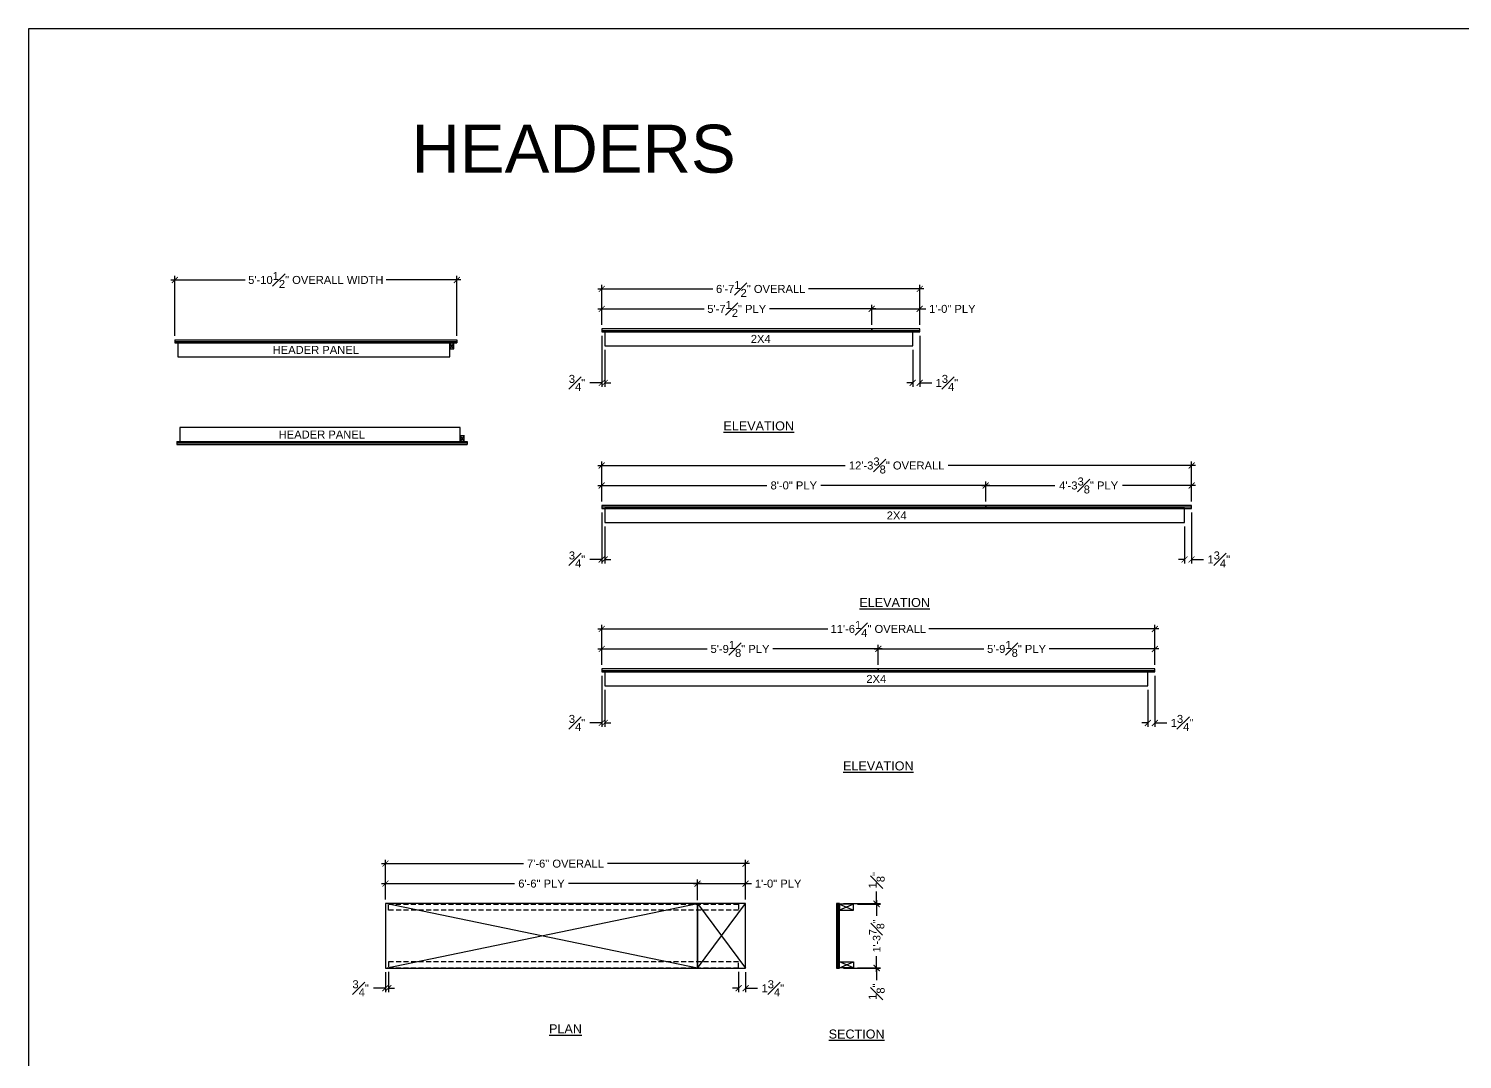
# Model space of a CAD drawing. Header units: inches. Extents: x 2832 to 8547, y -592 to 860.
# Drawn here: x 4105.9 to 4464.3, y 568.1 to 825.9 of the extents above; entities that cross this region are included whole.
import ezdxf
from ezdxf.enums import TextEntityAlignment as Align

# ---------------------------------------------------------------- set-up
doc = ezdxf.new("R2010")
doc.units = ezdxf.units.IN
doc.header["$LTSCALE"] = 5
doc.header["$MEASUREMENT"] = 0
doc.header["$PDMODE"] = 3
doc.header["$PDSIZE"] = 5
doc.linetypes.add('HIDDEN', pattern=[0.375, 0.25, -0.125])
for name, color, linetype in [('BlueHidden', 5, 'HIDDEN'), ('FMTEXTA', 4, 'Continuous'), ('FMTEXTG', 4, 'Continuous'), ('FORMA', 5, 'Continuous'), ('PLYA', 4, 'Continuous')]:
    doc.layers.add(name, color=color, linetype=linetype)
doc.styles.add('S', font='arial.ttf', dxfattribs={"height": 2})
doc.styles.add('VBA_txt', font='arial.ttf', dxfattribs={"height": 2})
doc.dimstyles.new('VBA_Dimstyle', dxfattribs={"dimtxt": 2, "dimasz": 1.5, "dimexe": 1, "dimexo": 1, "dimgap": 1, "dimtad": 0, "dimdec": 4, "dimrnd": 0.125, "dimzin": 3, "dimdsep": 46, "dimlunit": 4, "dimtxsty": 'VBA_txt', "dimblk": 'ARCHTICK', "dimcen": 0.09, "dimdle": 1, "dimclrd": 151, "dimclre": 150, "dimclrt": 150, "dimadec": 0, "dimazin": 0, "dimtfac": 1, "dimtdec": 4, "dimtofl": 0, "dimtmove": 0, "dimatfit": 3, "dimfxl": 1, "dimfrac": 1, "dimtolj": 1, "dimtzin": 0, "dimarcsym": 0})

# ---------------------------------------------------------------- blocks, each defined once
blk = doc.blocks.new('_ARCHTICK')
at = {"color": 0, "linetype": 'ByBlock', "ltscale": 0.25, "const_width": 0.15}
blk.add_lwpolyline([(-0.5, -0.5), (0.5, 0.5)], dxfattribs=at)
blk = doc.blocks.new('*D179')
at = {"layer": 'DEFPOINTS', "color": 0, "transparency": 16777216}
for p in [(67.48, 5), (67.48, 0), (79.48, 0)]:
    blk.add_point(p, dxfattribs=at)
at = {"layer": 'FMTEXTA', "color": 150, "linetype": 'ByBlock', "lineweight": -2, "transparency": 16777216}
for p, q in [((67.48, 1), (67.48, 6)), ((79.48, 1), (79.48, 6))]:
    blk.add_line(p, q, dxfattribs=at)
at = {"layer": 'FMTEXTA', "color": 151, "linetype": 'ByBlock', "lineweight": -2, "transparency": 16777216}
for p, q in [((67.48, 5), (80.48, 5)), ((79.48, 5), (80.98, 5))]:
    blk.add_line(p, q, dxfattribs=at)
at = {"layer": 'FMTEXTA', "color": 151, "lineweight": -2, "transparency": 16777216, "xscale": 1.5, "yscale": 1.5, "zscale": 1.5, "rotation": 180}
blk.add_blockref('_ARCHTICK', (67.48, 5), dxfattribs=at)
at = {"layer": 'FMTEXTA', "color": 151, "lineweight": -2, "transparency": 16777216, "xscale": 1.5, "yscale": 1.5, "zscale": 1.5}
blk.add_blockref('_ARCHTICK', (79.48, 5), dxfattribs=at)
at = {"layer": 'FMTEXTA', "color": 150, "transparency": 16777216, "insert": (87.63, 5), "char_height": 2, "width": 14.8864, "attachment_point": 5, "style": 'VBA_txt'}
blk.add_mtext('\\A1;1\'-0" PLY', dxfattribs=at)
blk = doc.blocks.new('*D101')
at = {"layer": 'DEFPOINTS', "color": 0, "transparency": 16777216}
for p in [(4120.28, 619.16), (4121.03, 615.66), (4120.28, 606.41)]:
    blk.add_point(p, dxfattribs=at)
at = {"layer": 'FMTEXTA', "color": 150, "linetype": 'ByBlock', "lineweight": -2, "transparency": 16777216}
for p, q in [((4120.28, 618.16), (4120.28, 605.41)), ((4121.03, 614.66), (4121.03, 605.41))]:
    blk.add_line(p, q, dxfattribs=at)
at = {"layer": 'FMTEXTA', "color": 151, "linetype": 'ByBlock', "lineweight": -2, "transparency": 16777216}
for p, q in [((4120.28, 606.41), (4117.28, 606.41)), ((4121.03, 606.41), (4122.53, 606.41))]:
    blk.add_line(p, q, dxfattribs=at)
at = {"layer": 'FMTEXTA', "color": 151, "lineweight": -2, "transparency": 16777216, "xscale": 1.5, "yscale": 1.5, "zscale": 1.5}
blk.add_blockref('_ARCHTICK', (4120.28, 606.41), dxfattribs=at)
at = {"layer": 'FMTEXTA', "color": 151, "lineweight": -2, "transparency": 16777216, "xscale": 1.5, "yscale": 1.5, "zscale": 1.5, "rotation": 180}
blk.add_blockref('_ARCHTICK', (4121.03, 606.41), dxfattribs=at)
at = {"layer": 'FMTEXTA', "color": 150, "transparency": 16777216, "insert": (4114.1, 606.41), "char_height": 2, "attachment_point": 5, "style": 'VBA_txt'}
blk.add_mtext('\\A1;{\\H1x;\\S3#4;}"', dxfattribs=at)
blk = doc.blocks.new('*D180')
at = {"layer": 'DEFPOINTS', "color": 0, "transparency": 16777216}
for p in [(79.48, -0.75), (77.73, -4.25), (79.48, -13.5)]:
    blk.add_point(p, dxfattribs=at)
at = {"layer": 'FMTEXTA', "color": 150, "linetype": 'ByBlock', "lineweight": -2, "transparency": 16777216}
for p, q in [((79.48, -1.75), (79.48, -14.5)), ((77.73, -5.25), (77.73, -14.5))]:
    blk.add_line(p, q, dxfattribs=at)
at = {"layer": 'FMTEXTA', "color": 151, "linetype": 'ByBlock', "lineweight": -2, "transparency": 16777216}
for p, q in [((77.73, -13.5), (76.23, -13.5)), ((79.48, -13.5), (82.48, -13.5))]:
    blk.add_line(p, q, dxfattribs=at)
at = {"layer": 'FMTEXTA', "color": 151, "lineweight": -2, "transparency": 16777216, "xscale": 1.5, "yscale": 1.5, "zscale": 1.5}
blk.add_blockref('_ARCHTICK', (77.73, -13.5), dxfattribs=at)
at = {"layer": 'FMTEXTA', "color": 151, "lineweight": -2, "transparency": 16777216, "xscale": 1.5, "yscale": 1.5, "zscale": 1.5, "rotation": 180}
blk.add_blockref('_ARCHTICK', (79.48, -13.5), dxfattribs=at)
at = {"layer": 'FMTEXTA', "color": 150, "transparency": 16777216, "insert": (86.28, -13.5), "char_height": 2, "attachment_point": 5, "style": 'VBA_txt'}
blk.add_mtext('\\A1;1{\\H1x;\\S3#4;}"', dxfattribs=at)
blk = doc.blocks.new('*D177')
at = {"layer": 'DEFPOINTS', "color": 0, "transparency": 16777216}
for p in [(79.48, 10), (0, 0), (79.48, 0)]:
    blk.add_point(p, dxfattribs=at)
at = {"layer": 'FMTEXTG', "color": 150, "linetype": 'ByBlock', "lineweight": -2, "transparency": 16777216}
for p, q in [((0, 1), (0, 11)), ((79.48, 1), (79.48, 11))]:
    blk.add_line(p, q, dxfattribs=at)
at = {"layer": 'FMTEXTG', "color": 151, "linetype": 'ByBlock', "lineweight": -2, "transparency": 16777216}
for p, q in [((-1, 10), (27.8, 10)), ((80.48, 10), (51.68, 10))]:
    blk.add_line(p, q, dxfattribs=at)
at = {"layer": 'FMTEXTG', "color": 151, "lineweight": -2, "transparency": 16777216, "xscale": 1.5, "yscale": 1.5, "zscale": 1.5, "rotation": 180}
blk.add_blockref('_ARCHTICK', (0, 10), dxfattribs=at)
at = {"layer": 'FMTEXTG', "color": 151, "lineweight": -2, "transparency": 16777216, "xscale": 1.5, "yscale": 1.5, "zscale": 1.5}
blk.add_blockref('_ARCHTICK', (79.48, 10), dxfattribs=at)
at = {"layer": 'FMTEXTG', "color": 150, "transparency": 16777216, "insert": (39.74, 10), "char_height": 2, "attachment_point": 5, "style": 'VBA_txt'}
blk.add_mtext('\\A1;6\'-7{\\H1x;\\S1#2;}" OVERALL', dxfattribs=at)
blk = doc.blocks.new('*D178')
at = {"layer": 'DEFPOINTS', "color": 0, "transparency": 16777216}
for p in [(0, 5), (0, 0), (67.48, 0)]:
    blk.add_point(p, dxfattribs=at)
at = {"layer": 'FMTEXTG', "color": 151, "linetype": 'ByBlock', "lineweight": -2, "transparency": 16777216}
for p, q in [((-1, 5), (25.57, 5)), ((68.48, 5), (41.91, 5))]:
    blk.add_line(p, q, dxfattribs=at)
at = {"layer": 'FMTEXTG', "color": 150, "linetype": 'ByBlock', "lineweight": -2, "transparency": 16777216}
for p, q in [((0, 1), (0, 6)), ((67.48, 1), (67.48, 6))]:
    blk.add_line(p, q, dxfattribs=at)
at = {"layer": 'FMTEXTG', "color": 151, "lineweight": -2, "transparency": 16777216, "xscale": 1.5, "yscale": 1.5, "zscale": 1.5, "rotation": 180}
blk.add_blockref('_ARCHTICK', (0, 5), dxfattribs=at)
at = {"layer": 'FMTEXTG', "color": 151, "lineweight": -2, "transparency": 16777216, "xscale": 1.5, "yscale": 1.5, "zscale": 1.5}
blk.add_blockref('_ARCHTICK', (67.48, 5), dxfattribs=at)
at = {"layer": 'FMTEXTG', "color": 150, "transparency": 16777216, "insert": (33.74, 5), "char_height": 2, "attachment_point": 5, "style": 'VBA_txt'}
blk.add_mtext('\\A1;5\'-7{\\H1x;\\S1#2;}" PLY', dxfattribs=at)
blk = doc.blocks.new('*D133')
at = {"layer": 'DEFPOINTS', "color": 0, "transparency": 16777216}
for p in [(0, -0.75), (0.75, -4.25), (0, -13.5)]:
    blk.add_point(p, dxfattribs=at)
at = {"layer": 'FMTEXTA', "color": 150, "linetype": 'ByBlock', "lineweight": -2, "transparency": 16777216}
for p, q in [((0, -1.75), (0, -14.5)), ((0.75, -5.25), (0.75, -14.5))]:
    blk.add_line(p, q, dxfattribs=at)
at = {"layer": 'FMTEXTA', "color": 151, "linetype": 'ByBlock', "lineweight": -2, "transparency": 16777216}
for p, q in [((0, -13.5), (-3, -13.5)), ((0.75, -13.5), (2.25, -13.5))]:
    blk.add_line(p, q, dxfattribs=at)
at = {"layer": 'FMTEXTA', "color": 151, "lineweight": -2, "transparency": 16777216, "xscale": 1.5, "yscale": 1.5, "zscale": 1.5}
blk.add_blockref('_ARCHTICK', (0, -13.5), dxfattribs=at)
at = {"layer": 'FMTEXTA', "color": 151, "lineweight": -2, "transparency": 16777216, "xscale": 1.5, "yscale": 1.5, "zscale": 1.5, "rotation": 180}
blk.add_blockref('_ARCHTICK', (0.75, -13.5), dxfattribs=at)
at = {"layer": 'FMTEXTA', "color": 150, "transparency": 16777216, "insert": (-6.18, -13.5), "char_height": 2, "attachment_point": 5, "style": 'VBA_txt'}
blk.add_mtext('\\A1;{\\H1x;\\S3#4;}"', dxfattribs=at)
blk = doc.blocks.new('*D188')
at = {"layer": 'DEFPOINTS', "color": 0, "transparency": 16777216}
for p in [(147.44, -0.75), (145.69, -4.25), (147.44, -13.5)]:
    blk.add_point(p, dxfattribs=at)
at = {"layer": 'FMTEXTA', "color": 150, "linetype": 'ByBlock', "lineweight": -2, "transparency": 16777216}
for p, q in [((147.44, -1.75), (147.44, -14.5)), ((145.69, -5.25), (145.69, -14.5))]:
    blk.add_line(p, q, dxfattribs=at)
at = {"layer": 'FMTEXTA', "color": 151, "linetype": 'ByBlock', "lineweight": -2, "transparency": 16777216}
for p, q in [((145.69, -13.5), (144.19, -13.5)), ((147.44, -13.5), (150.44, -13.5))]:
    blk.add_line(p, q, dxfattribs=at)
at = {"layer": 'FMTEXTA', "color": 151, "lineweight": -2, "transparency": 16777216, "xscale": 1.5, "yscale": 1.5, "zscale": 1.5}
blk.add_blockref('_ARCHTICK', (145.69, -13.5), dxfattribs=at)
at = {"layer": 'FMTEXTA', "color": 151, "lineweight": -2, "transparency": 16777216, "xscale": 1.5, "yscale": 1.5, "zscale": 1.5, "rotation": 180}
blk.add_blockref('_ARCHTICK', (147.44, -13.5), dxfattribs=at)
at = {"layer": 'FMTEXTA', "color": 150, "transparency": 16777216, "insert": (154.24, -13.5), "char_height": 2, "attachment_point": 5, "style": 'VBA_txt'}
blk.add_mtext('\\A1;1{\\H1x;\\S3#4;}"', dxfattribs=at)
blk = doc.blocks.new('*D185')
at = {"layer": 'DEFPOINTS', "color": 0, "transparency": 16777216}
for p in [(147.44, 10), (0, 0), (147.44, 0)]:
    blk.add_point(p, dxfattribs=at)
at = {"layer": 'FMTEXTG', "color": 150, "linetype": 'ByBlock', "lineweight": -2, "transparency": 16777216}
for p, q in [((0, 1), (0, 11)), ((147.44, 1), (147.44, 11))]:
    blk.add_line(p, q, dxfattribs=at)
at = {"layer": 'FMTEXTG', "color": 151, "linetype": 'ByBlock', "lineweight": -2, "transparency": 16777216}
for p, q in [((-1, 10), (60.81, 10)), ((148.44, 10), (86.62, 10))]:
    blk.add_line(p, q, dxfattribs=at)
at = {"layer": 'FMTEXTG', "color": 151, "lineweight": -2, "transparency": 16777216, "xscale": 1.5, "yscale": 1.5, "zscale": 1.5, "rotation": 180}
blk.add_blockref('_ARCHTICK', (0, 10), dxfattribs=at)
at = {"layer": 'FMTEXTG', "color": 151, "lineweight": -2, "transparency": 16777216, "xscale": 1.5, "yscale": 1.5, "zscale": 1.5}
blk.add_blockref('_ARCHTICK', (147.44, 10), dxfattribs=at)
at = {"layer": 'FMTEXTG', "color": 150, "transparency": 16777216, "insert": (73.72, 10), "char_height": 2, "attachment_point": 5, "style": 'VBA_txt'}
blk.add_mtext('\\A1;12\'-3{\\H1x;\\S3#8;}" OVERALL', dxfattribs=at)
blk = doc.blocks.new('*D186')
at = {"layer": 'DEFPOINTS', "color": 0, "transparency": 16777216}
for p in [(0, 5), (0, 0), (96, 0)]:
    blk.add_point(p, dxfattribs=at)
at = {"layer": 'FMTEXTG', "color": 151, "linetype": 'ByBlock', "lineweight": -2, "transparency": 16777216}
for p, q in [((-1, 5), (41.26, 5)), ((97, 5), (54.74, 5))]:
    blk.add_line(p, q, dxfattribs=at)
at = {"layer": 'FMTEXTG', "color": 150, "linetype": 'ByBlock', "lineweight": -2, "transparency": 16777216}
for p, q in [((0, 1), (0, 6)), ((96, 1), (96, 6))]:
    blk.add_line(p, q, dxfattribs=at)
at = {"layer": 'FMTEXTG', "color": 151, "lineweight": -2, "transparency": 16777216, "xscale": 1.5, "yscale": 1.5, "zscale": 1.5, "rotation": 180}
blk.add_blockref('_ARCHTICK', (0, 5), dxfattribs=at)
at = {"layer": 'FMTEXTG', "color": 151, "lineweight": -2, "transparency": 16777216, "xscale": 1.5, "yscale": 1.5, "zscale": 1.5}
blk.add_blockref('_ARCHTICK', (96, 5), dxfattribs=at)
at = {"layer": 'FMTEXTG', "color": 150, "transparency": 16777216, "insert": (48, 5), "char_height": 2, "attachment_point": 5, "style": 'VBA_txt'}
blk.add_mtext('\\A1;8\'-0" PLY', dxfattribs=at)
blk = doc.blocks.new('*D187')
at = {"layer": 'DEFPOINTS', "color": 0, "transparency": 16777216}
for p in [(147.44, 5), (96, 0), (147.44, 0)]:
    blk.add_point(p, dxfattribs=at)
at = {"layer": 'FMTEXTG', "color": 151, "linetype": 'ByBlock', "lineweight": -2, "transparency": 16777216}
for p, q in [((95, 5), (113.22, 5)), ((148.44, 5), (130.21, 5))]:
    blk.add_line(p, q, dxfattribs=at)
at = {"layer": 'FMTEXTG', "color": 150, "linetype": 'ByBlock', "lineweight": -2, "transparency": 16777216}
for p, q in [((96, 1), (96, 6)), ((147.44, 1), (147.44, 6))]:
    blk.add_line(p, q, dxfattribs=at)
at = {"layer": 'FMTEXTG', "color": 151, "lineweight": -2, "transparency": 16777216, "xscale": 1.5, "yscale": 1.5, "zscale": 1.5, "rotation": 180}
blk.add_blockref('_ARCHTICK', (96, 5), dxfattribs=at)
at = {"layer": 'FMTEXTG', "color": 151, "lineweight": -2, "transparency": 16777216, "xscale": 1.5, "yscale": 1.5, "zscale": 1.5}
blk.add_blockref('_ARCHTICK', (147.44, 5), dxfattribs=at)
at = {"layer": 'FMTEXTG', "color": 150, "transparency": 16777216, "insert": (121.72, 5), "char_height": 2, "attachment_point": 5, "style": 'VBA_txt'}
blk.add_mtext('\\A1;4\'-3{\\H1x;\\S3#8;}" PLY', dxfattribs=at)
blk = doc.blocks.new('*D649')
at = {"layer": 'DEFPOINTS', "color": 0, "transparency": 16777216}
for p in [(70.48, 15), (0, 0), (70.48, 0)]:
    blk.add_point(p, dxfattribs=at)
at = {"layer": 'FMTEXTG', "color": 151, "linetype": 'ByBlock', "lineweight": -2, "transparency": 16777216}
for p, q in [((-1, 15), (17.62, 15)), ((71.48, 15), (52.86, 15))]:
    blk.add_line(p, q, dxfattribs=at)
at = {"layer": 'FMTEXTG', "color": 150, "linetype": 'ByBlock', "lineweight": -2, "transparency": 16777216}
for p, q in [((0, 1), (0, 16)), ((70.48, 1), (70.48, 16))]:
    blk.add_line(p, q, dxfattribs=at)
at = {"layer": 'FMTEXTG', "color": 151, "lineweight": -2, "transparency": 16777216, "xscale": 1.5, "yscale": 1.5, "zscale": 1.5, "rotation": 180}
blk.add_blockref('_ARCHTICK', (0, 15), dxfattribs=at)
at = {"layer": 'FMTEXTG', "color": 151, "lineweight": -2, "transparency": 16777216, "xscale": 1.5, "yscale": 1.5, "zscale": 1.5}
blk.add_blockref('_ARCHTICK', (70.48, 15), dxfattribs=at)
at = {"layer": 'FMTEXTG', "color": 150, "transparency": 16777216, "insert": (35.24, 15), "char_height": 2, "attachment_point": 5, "style": 'VBA_txt'}
blk.add_mtext('\\A1;5\'-10{\\H1x;\\S1#2;}" OVERALL WIDTH', dxfattribs=at)
blk = doc.blocks.new('2x4')
at = {"color": 5}
for p, q in [((-3.5, 0), (-3.5, 1.5)), ((-3.5, 1.5), (0, 1.5)), ((0, 0), (-3.5, 0)), ((0, 1.5), (0, 0))]:
    blk.add_line(p, q, dxfattribs=at)
at = {"color": 4}
for p, q in [((0, 1.5), (-3.5, 0)), ((-3.5, 1.5), (0, 0))]:
    blk.add_line(p, q, dxfattribs=at)
at = {"style": 'S', "flags": 9}
for tag, p in [('ITEM', (-1.83, 0.46)), ('INV#', (-1.86, 1.58))]:
    blk.add_attdef(tag, text='', height=1, dxfattribs=at).set_placement(p, align=Align.MIDDLE)
blk = doc.blocks.new('*D142')
at = {"layer": 'DEFPOINTS', "color": 0, "transparency": 16777216}
for p in [(0, 0), (0.75, 0.12), (0, -5)]:
    blk.add_point(p, dxfattribs=at)
at = {"layer": 'FMTEXTA', "color": 150, "linetype": 'ByBlock', "lineweight": -2, "transparency": 16777216}
for p, q in [((0, -1), (0, -6)), ((0.75, -0.88), (0.75, -6))]:
    blk.add_line(p, q, dxfattribs=at)
at = {"layer": 'FMTEXTA', "color": 151, "linetype": 'ByBlock', "lineweight": -2, "transparency": 16777216}
for p, q in [((0, -5), (-3, -5)), ((0.75, -5), (2.25, -5))]:
    blk.add_line(p, q, dxfattribs=at)
at = {"layer": 'FMTEXTA', "color": 151, "lineweight": -2, "transparency": 16777216, "xscale": 1.5, "yscale": 1.5, "zscale": 1.5}
blk.add_blockref('_ARCHTICK', (0, -5), dxfattribs=at)
at = {"layer": 'FMTEXTA', "color": 151, "lineweight": -2, "transparency": 16777216, "xscale": 1.5, "yscale": 1.5, "zscale": 1.5, "rotation": 180}
blk.add_blockref('_ARCHTICK', (0.75, -5), dxfattribs=at)
at = {"layer": 'FMTEXTA', "color": 150, "transparency": 16777216, "insert": (-6.18, -5), "char_height": 2, "attachment_point": 5, "style": 'VBA_txt'}
blk.add_mtext('\\A1;{\\H1x;\\S3#4;}"', dxfattribs=at)
blk = doc.blocks.new('*D329')
at = {"layer": 'DEFPOINTS', "color": 0, "transparency": 16777216}
for p in [(88.31, 0.12), (90.06, 0), (90.06, -5)]:
    blk.add_point(p, dxfattribs=at)
at = {"layer": 'FMTEXTA', "color": 150, "linetype": 'ByBlock', "lineweight": -2, "transparency": 16777216}
for p, q in [((88.31, -0.88), (88.31, -6)), ((90.06, -1), (90.06, -6))]:
    blk.add_line(p, q, dxfattribs=at)
at = {"layer": 'FMTEXTA', "color": 151, "linetype": 'ByBlock', "lineweight": -2, "transparency": 16777216}
for p, q in [((88.31, -5), (86.81, -5)), ((90.06, -5), (93.06, -5))]:
    blk.add_line(p, q, dxfattribs=at)
at = {"layer": 'FMTEXTA', "color": 151, "lineweight": -2, "transparency": 16777216, "xscale": 1.5, "yscale": 1.5, "zscale": 1.5}
blk.add_blockref('_ARCHTICK', (88.31, -5), dxfattribs=at)
at = {"layer": 'FMTEXTA', "color": 151, "lineweight": -2, "transparency": 16777216, "xscale": 1.5, "yscale": 1.5, "zscale": 1.5, "rotation": 180}
blk.add_blockref('_ARCHTICK', (90.06, -5), dxfattribs=at)
at = {"layer": 'FMTEXTA', "color": 150, "transparency": 16777216, "insert": (96.86, -5), "char_height": 2, "attachment_point": 5, "style": 'VBA_txt'}
blk.add_mtext('\\A1;1{\\H1x;\\S3#4;}"', dxfattribs=at)
blk = doc.blocks.new('*D330')
at = {"layer": 'DEFPOINTS', "color": 0, "transparency": 16777216}
for p in [(0, 21.16), (0, 16.16), (78.06, 16.04)]:
    blk.add_point(p, dxfattribs=at)
at = {"layer": 'FMTEXTA', "color": 150, "linetype": 'ByBlock', "lineweight": -2, "transparency": 16777216}
for p, q in [((0, 17.16), (0, 22.16)), ((78.06, 17.04), (78.06, 22.16))]:
    blk.add_line(p, q, dxfattribs=at)
at = {"layer": 'FMTEXTA', "color": 151, "linetype": 'ByBlock', "lineweight": -2, "transparency": 16777216}
for p, q in [((-1, 21.16), (32.28, 21.16)), ((79.06, 21.16), (45.77, 21.16))]:
    blk.add_line(p, q, dxfattribs=at)
at = {"layer": 'FMTEXTA', "color": 151, "lineweight": -2, "transparency": 16777216, "xscale": 1.5, "yscale": 1.5, "zscale": 1.5, "rotation": 180}
blk.add_blockref('_ARCHTICK', (0, 21.16), dxfattribs=at)
at = {"layer": 'FMTEXTA', "color": 151, "lineweight": -2, "transparency": 16777216, "xscale": 1.5, "yscale": 1.5, "zscale": 1.5}
blk.add_blockref('_ARCHTICK', (78.06, 21.16), dxfattribs=at)
at = {"layer": 'FMTEXTA', "color": 150, "transparency": 16777216, "insert": (39.03, 21.16), "char_height": 2, "attachment_point": 5, "style": 'VBA_txt'}
blk.add_mtext('\\A1;6\'-6" PLY', dxfattribs=at)
blk = doc.blocks.new('*D331')
at = {"layer": 'DEFPOINTS', "color": 0, "transparency": 16777216}
for p in [(0, 26.16), (0, 16.16), (90.06, 16.16)]:
    blk.add_point(p, dxfattribs=at)
at = {"layer": 'FMTEXTA', "color": 151, "linetype": 'ByBlock', "lineweight": -2, "transparency": 16777216}
for p, q in [((-1, 26.16), (34.53, 26.16)), ((91.06, 26.16), (55.53, 26.16))]:
    blk.add_line(p, q, dxfattribs=at)
at = {"layer": 'FMTEXTA', "color": 150, "linetype": 'ByBlock', "lineweight": -2, "transparency": 16777216}
for p, q in [((0, 17.16), (0, 27.16)), ((90.06, 17.16), (90.06, 27.16))]:
    blk.add_line(p, q, dxfattribs=at)
at = {"layer": 'FMTEXTA', "color": 151, "lineweight": -2, "transparency": 16777216, "xscale": 1.5, "yscale": 1.5, "zscale": 1.5, "rotation": 180}
blk.add_blockref('_ARCHTICK', (0, 26.16), dxfattribs=at)
at = {"layer": 'FMTEXTA', "color": 151, "lineweight": -2, "transparency": 16777216, "xscale": 1.5, "yscale": 1.5, "zscale": 1.5}
blk.add_blockref('_ARCHTICK', (90.06, 26.16), dxfattribs=at)
at = {"layer": 'FMTEXTA', "color": 150, "transparency": 16777216, "insert": (45.03, 26.16), "char_height": 2, "attachment_point": 5, "style": 'VBA_txt'}
blk.add_mtext('\\A1;7\'-6" OVERALL', dxfattribs=at)
blk = doc.blocks.new('*D326')
at = {"layer": 'DEFPOINTS', "color": 0, "transparency": 16777216}
for p in [(113.56, 16.16), (121.31, 16.04), (122.81, 16.16)]:
    blk.add_point(p, dxfattribs=at)
at = {"layer": 'FMTEXTA', "color": 151, "linetype": 'ByBlock', "lineweight": -2, "transparency": 16777216}
for p, q in [((122.81, 16.16), (122.81, 19.16)), ((122.81, 16.04), (122.81, 14.54))]:
    blk.add_line(p, q, dxfattribs=at)
at = {"layer": 'FMTEXTA', "color": 150, "linetype": 'ByBlock', "lineweight": -2, "transparency": 16777216}
for p, q in [((114.56, 16.16), (123.81, 16.16)), ((122.31, 16.04), (123.81, 16.04))]:
    blk.add_line(p, q, dxfattribs=at)
at = {"layer": 'FMTEXTA', "color": 151, "lineweight": -2, "transparency": 16777216, "xscale": 1.5, "yscale": 1.5, "zscale": 1.5}
for p, rotation in [((122.81, 16.16), 270), ((122.81, 16.04), 90)]:
    blk.add_blockref('_ARCHTICK', p, dxfattribs=dict(at, rotation=rotation))
at = {"layer": 'FMTEXTA', "color": 150, "transparency": 16777216, "insert": (122.81, 22.02), "char_height": 2, "attachment_point": 5, "rotation": 90, "style": 'VBA_txt'}
blk.add_mtext('\\A1;{\\H1x;\\S1#8;}"', dxfattribs=at)
blk = doc.blocks.new('*D327')
at = {"layer": 'DEFPOINTS', "color": 0, "transparency": 16777216}
for p in [(113.56, 0), (121.31, 0.13), (122.81, 0)]:
    blk.add_point(p, dxfattribs=at)
at = {"layer": 'FMTEXTA', "color": 150, "linetype": 'ByBlock', "lineweight": -2, "transparency": 16777216}
for p, q in [((114.56, 0), (123.81, 0)), ((122.31, 0.13), (123.81, 0.13))]:
    blk.add_line(p, q, dxfattribs=at)
at = {"layer": 'FMTEXTA', "color": 151, "linetype": 'ByBlock', "lineweight": -2, "transparency": 16777216}
for p, q in [((122.81, 0.13), (122.81, 1.63)), ((122.81, 0), (122.81, -3))]:
    blk.add_line(p, q, dxfattribs=at)
at = {"layer": 'FMTEXTA', "color": 151, "lineweight": -2, "transparency": 16777216, "xscale": 1.5, "yscale": 1.5, "zscale": 1.5}
for p, rotation in [((122.81, 0.13), 270), ((122.81, 0), 90)]:
    blk.add_blockref('_ARCHTICK', p, dxfattribs=dict(at, rotation=rotation))
at = {"layer": 'FMTEXTA', "color": 150, "transparency": 16777216, "insert": (122.81, -5.86), "char_height": 2, "attachment_point": 5, "rotation": 90, "style": 'VBA_txt'}
blk.add_mtext('\\A1;{\\H1x;\\S1#8;}"', dxfattribs=at)
blk = doc.blocks.new('*D328')
at = {"layer": 'DEFPOINTS', "color": 0, "transparency": 16777216}
for p in [(117.06, 16.04), (117.06, 0.12), (122.81, 0.12)]:
    blk.add_point(p, dxfattribs=at)
at = {"layer": 'FMTEXTA', "color": 150, "linetype": 'ByBlock', "lineweight": -2, "transparency": 16777216}
for p, q in [((118.06, 16.04), (123.81, 16.04)), ((118.06, 0.12), (123.81, 0.12))]:
    blk.add_line(p, q, dxfattribs=at)
at = {"layer": 'FMTEXTA', "color": 151, "linetype": 'ByBlock', "lineweight": -2, "transparency": 16777216}
for p, q in [((122.81, 17.04), (122.81, 13.14)), ((122.81, -0.87), (122.81, 3.02))]:
    blk.add_line(p, q, dxfattribs=at)
at = {"layer": 'FMTEXTA', "color": 151, "lineweight": -2, "transparency": 16777216, "xscale": 1.5, "yscale": 1.5, "zscale": 1.5}
for p, rotation in [((122.81, 16.04), 90), ((122.81, 0.12), 270)]:
    blk.add_blockref('_ARCHTICK', p, dxfattribs=dict(at, rotation=rotation))
at = {"layer": 'FMTEXTA', "color": 150, "transparency": 16777216, "insert": (122.81, 8.08), "char_height": 2, "attachment_point": 5, "rotation": 90, "style": 'VBA_txt'}
blk.add_mtext('\\A1;{\\H0.95x;1\'-3{\\H1x;\\S7#8;}"}', dxfattribs=at)
blk = doc.blocks.new('*D332')
at = {"layer": 'DEFPOINTS', "color": 0, "transparency": 16777216}
for p in [(90.06, 21.16), (78.06, 16.16), (90.06, 16.16)]:
    blk.add_point(p, dxfattribs=at)
at = {"layer": 'FMTEXTG', "color": 150, "linetype": 'ByBlock', "lineweight": -2, "transparency": 16777216}
for p, q in [((78.06, 17.16), (78.06, 22.16)), ((90.06, 17.16), (90.06, 22.16))]:
    blk.add_line(p, q, dxfattribs=at)
at = {"layer": 'FMTEXTG', "color": 151, "linetype": 'ByBlock', "lineweight": -2, "transparency": 16777216}
for p, q in [((77.06, 21.16), (90.06, 21.16)), ((90.06, 21.16), (91.56, 21.16))]:
    blk.add_line(p, q, dxfattribs=at)
at = {"layer": 'FMTEXTG', "color": 151, "lineweight": -2, "transparency": 16777216, "xscale": 1.5, "yscale": 1.5, "zscale": 1.5, "rotation": 180}
blk.add_blockref('_ARCHTICK', (78.06, 21.16), dxfattribs=at)
at = {"layer": 'FMTEXTG', "color": 151, "lineweight": -2, "transparency": 16777216, "xscale": 1.5, "yscale": 1.5, "zscale": 1.5}
blk.add_blockref('_ARCHTICK', (90.06, 21.16), dxfattribs=at)
at = {"layer": 'FMTEXTG', "color": 150, "transparency": 16777216, "insert": (98.2, 21.16), "char_height": 2, "attachment_point": 5, "style": 'VBA_txt'}
blk.add_mtext('\\A1;1\'-0" PLY', dxfattribs=at)
blk = doc.blocks.new('*U650')
at = {"layer": 'FORMA', "color": 4}
for p, q in [((71.82, 2.25), (70.82, 0.75)), ((71.82, 0.75), (70.82, 2.25))]:
    blk.add_line(p, q, dxfattribs=at)
at = {"layer": 'FORMA', "color": 5}
for p in [(70.82, 2.25), (71.82, 0.75)]:
    blk.add_line(p, (71.82, 2.25), dxfattribs=at)
at = {"layer": 'FORMA'}
for p, q in [((70.82, 2.25), (70.82, 0.75)), ((70.82, 0.75), (71.82, 0.75))]:
    blk.add_line(p, q, dxfattribs=at)
at = {"layer": 'FORMA', "color": 5}
blk.add_lwpolyline([(0.75, 0.75), (70.82, 0.75), (70.82, 4.25), (0.75, 4.25)], close=True, dxfattribs=at)
at = {"layer": 'PLYA', "color": 4}
for p, q in [((0, 0.75), (72.57, 0.75)), ((0, 0.75), (0, 0)), ((0, 0.38), (72.57, 0.38)), ((0, 0), (72.57, 0)), ((72.57, 0.75), (72.57, 0))]:
    blk.add_line(p, q, dxfattribs=at)
at = {"layer": 'FMTEXTA', "insert": (36.28, 3.5), "char_height": 2, "attachment_point": 2, "style": 'VBA_txt'}
blk.add_mtext_dynamic_manual_height_columns('HEADER PANEL', width=30.8091, gutter_width=10, heights=[0], dxfattribs=at)
blk = doc.blocks.new('*D243')
at = {"layer": 'DEFPOINTS', "color": 0, "transparency": 16777216}
for p in [(138.25, -0.75), (136.5, -4.25), (138.25, -13.5)]:
    blk.add_point(p, dxfattribs=at)
at = {"layer": 'FMTEXTA', "color": 150, "linetype": 'ByBlock', "lineweight": -2, "transparency": 16777216}
for p, q in [((138.25, -1.75), (138.25, -14.5)), ((136.5, -5.25), (136.5, -14.5))]:
    blk.add_line(p, q, dxfattribs=at)
at = {"layer": 'FMTEXTA', "color": 151, "linetype": 'ByBlock', "lineweight": -2, "transparency": 16777216}
for p, q in [((136.5, -13.5), (135, -13.5)), ((138.25, -13.5), (141.25, -13.5))]:
    blk.add_line(p, q, dxfattribs=at)
at = {"layer": 'FMTEXTA', "color": 151, "lineweight": -2, "transparency": 16777216, "xscale": 1.5, "yscale": 1.5, "zscale": 1.5}
blk.add_blockref('_ARCHTICK', (136.5, -13.5), dxfattribs=at)
at = {"layer": 'FMTEXTA', "color": 151, "lineweight": -2, "transparency": 16777216, "xscale": 1.5, "yscale": 1.5, "zscale": 1.5, "rotation": 180}
blk.add_blockref('_ARCHTICK', (138.25, -13.5), dxfattribs=at)
at = {"layer": 'FMTEXTA', "color": 150, "transparency": 16777216, "insert": (145.05, -13.5), "char_height": 2, "attachment_point": 5, "style": 'VBA_txt'}
blk.add_mtext('\\A1;1{\\H1x;\\S3#4;}"', dxfattribs=at)
blk = doc.blocks.new('*D240')
at = {"layer": 'DEFPOINTS', "color": 0, "transparency": 16777216}
for p in [(138.25, 10), (0, 0), (138.25, 0)]:
    blk.add_point(p, dxfattribs=at)
at = {"layer": 'FMTEXTG', "color": 150, "linetype": 'ByBlock', "lineweight": -2, "transparency": 16777216}
for p, q in [((0, 1), (0, 11)), ((138.25, 1), (138.25, 11))]:
    blk.add_line(p, q, dxfattribs=at)
at = {"layer": 'FMTEXTG', "color": 151, "linetype": 'ByBlock', "lineweight": -2, "transparency": 16777216}
for p, q in [((-1, 10), (56.48, 10)), ((139.25, 10), (81.78, 10))]:
    blk.add_line(p, q, dxfattribs=at)
at = {"layer": 'FMTEXTG', "color": 151, "lineweight": -2, "transparency": 16777216, "xscale": 1.5, "yscale": 1.5, "zscale": 1.5, "rotation": 180}
blk.add_blockref('_ARCHTICK', (0, 10), dxfattribs=at)
at = {"layer": 'FMTEXTG', "color": 151, "lineweight": -2, "transparency": 16777216, "xscale": 1.5, "yscale": 1.5, "zscale": 1.5}
blk.add_blockref('_ARCHTICK', (138.25, 10), dxfattribs=at)
at = {"layer": 'FMTEXTG', "color": 150, "transparency": 16777216, "insert": (69.13, 10), "char_height": 2, "attachment_point": 5, "style": 'VBA_txt'}
blk.add_mtext('\\A1;11\'-6{\\H1x;\\S1#4;}" OVERALL', dxfattribs=at)
blk = doc.blocks.new('*D241')
at = {"layer": 'DEFPOINTS', "color": 0, "transparency": 16777216}
for p in [(138.25, 5), (69.13, 0), (138.25, 0)]:
    blk.add_point(p, dxfattribs=at)
at = {"layer": 'FMTEXTG', "color": 151, "linetype": 'ByBlock', "lineweight": -2, "transparency": 16777216}
for p, q in [((68.13, 5), (95.52, 5)), ((139.25, 5), (111.86, 5))]:
    blk.add_line(p, q, dxfattribs=at)
at = {"layer": 'FMTEXTG', "color": 150, "linetype": 'ByBlock', "lineweight": -2, "transparency": 16777216}
for p, q in [((69.13, 1), (69.13, 6)), ((138.25, 1), (138.25, 6))]:
    blk.add_line(p, q, dxfattribs=at)
at = {"layer": 'FMTEXTG', "color": 151, "lineweight": -2, "transparency": 16777216, "xscale": 1.5, "yscale": 1.5, "zscale": 1.5, "rotation": 180}
blk.add_blockref('_ARCHTICK', (69.13, 5), dxfattribs=at)
at = {"layer": 'FMTEXTG', "color": 151, "lineweight": -2, "transparency": 16777216, "xscale": 1.5, "yscale": 1.5, "zscale": 1.5}
blk.add_blockref('_ARCHTICK', (138.25, 5), dxfattribs=at)
at = {"layer": 'FMTEXTG', "color": 150, "transparency": 16777216, "insert": (103.69, 5), "char_height": 2, "attachment_point": 5, "style": 'VBA_txt'}
blk.add_mtext('\\A1;5\'-9{\\H1x;\\S1#8;}" PLY', dxfattribs=at)
blk = doc.blocks.new('*D242')
at = {"layer": 'DEFPOINTS', "color": 0, "linetype": 'ByBlock', "transparency": 16777216}
for p in [(0, 5), (0, 0), (69.13, 0)]:
    blk.add_point(p, dxfattribs=at)
at = {"layer": 'FMTEXTG', "color": 151, "linetype": 'ByBlock', "lineweight": -2, "transparency": 16777216}
for p, q in [((-1, 5), (26.39, 5)), ((70.13, 5), (42.73, 5))]:
    blk.add_line(p, q, dxfattribs=at)
at = {"layer": 'FMTEXTG', "color": 150, "linetype": 'ByBlock', "lineweight": -2, "transparency": 16777216}
for p, q in [((0, 1), (0, 6)), ((69.13, 1), (69.13, 6))]:
    blk.add_line(p, q, dxfattribs=at)
at = {"layer": 'FMTEXTG', "color": 151, "linetype": 'ByBlock', "lineweight": -2, "transparency": 16777216, "xscale": 1.5, "yscale": 1.5, "zscale": 1.5, "rotation": 180}
blk.add_blockref('_ARCHTICK', (0, 5), dxfattribs=at)
at = {"layer": 'FMTEXTG', "color": 151, "linetype": 'ByBlock', "lineweight": -2, "transparency": 16777216, "xscale": 1.5, "yscale": 1.5, "zscale": 1.5}
blk.add_blockref('_ARCHTICK', (69.13, 5), dxfattribs=at)
at = {"layer": 'FMTEXTG', "color": 150, "linetype": 'ByBlock', "transparency": 16777216, "insert": (34.56, 5), "char_height": 2, "attachment_point": 5, "style": 'VBA_txt'}
blk.add_mtext('\\A1;5\'-9{\\H1x;\\S1#8;}" PLY', dxfattribs=at)
blk = doc.blocks.new('*U176')
at = {"layer": 'FORMA'}
blk.add_lwpolyline([(0.75, -4.25), (77.72951, -4.25), (77.72951, -0.75), (0.75, -0.75)], close=True, dxfattribs=at)
at = {"layer": 'PLYA'}
for p, q in [((0, -0.375), (67.47951, -0.375)), ((67.47951, -0.375), (79.47951, -0.375))]:
    blk.add_line(p, q, dxfattribs=at)
for points in [[(67.47951, -0.75), (67.47951, 0), (0, 0), (0, -0.75)], [(79.47951, -0.75), (79.47951, 0), (67.47951, 0), (67.47951, -0.75)]]:
    blk.add_lwpolyline(points, close=True, dxfattribs=at)
at = {"layer": 'FMTEXTA', "insert": (39.73975, -1.5), "char_height": 2, "attachment_point": 2, "style": 'VBA_txt'}
blk.add_mtext_dynamic_manual_height_columns('2X4', width=26.6936541, gutter_width=10, heights=[3.14172], dxfattribs=at)
at = {"layer": 'FMTEXTA', "color": 5, "insert": (39.23975, -24.27532), "char_height": 2.25, "attachment_point": 5, "style": 'VBA_txt'}
blk.add_mtext('{\\L\\C256;ELEVATION}', dxfattribs=at)
at = {"layer": 'FMTEXTA'}
dim = blk.add_linear_dim(base=(67.47951, 5), p1=(79.47951, 0), p2=(67.47951, 0), text='<> PLY', dimstyle='VBA_Dimstyle', dxfattribs=at)
dim.commit()
dim.dimension.update_dxf_attribs({"geometry": '*D179', "text_midpoint": (87.62684, 5), "dimtype": 160})
dim = blk.add_linear_dim(base=(0, -13.5), p1=(0.75, -4.25), p2=(0, -0.75), dimstyle='VBA_Dimstyle', dxfattribs=at)
dim.commit()
dim.dimension.update_dxf_attribs({"geometry": '*D101', "text_midpoint": (-6.17713, -13.5), "insert": (-4120.28083, -619.91133)})
dim = blk.add_linear_dim(base=(79.47951, -13.5), p1=(77.72951, -4.25), p2=(79.47951, -0.75), dimstyle='VBA_Dimstyle', dxfattribs=at)
dim.commit()
dim.dimension.update_dxf_attribs({"geometry": '*D180', "text_midpoint": (86.28146, -13.5)})
at = {"layer": 'FMTEXTG'}
for base, p1, p2, text, picture, middle in [((79.47951, 10), (0, 0), (79.47951, 0), '<> OVERALL', '*D177', (39.73975, 10)), ((0, 5), (67.47951, 0), (0, 0), '<> PLY', '*D178', (33.73975, 5))]:
    dim = blk.add_linear_dim(base=base, p1=p1, p2=p2, text=text, dimstyle='VBA_Dimstyle', dxfattribs=at)
    dim.commit()
    dim.dimension.update_dxf_attribs({"geometry": picture, "text_midpoint": middle})
blk = doc.blocks.new('*U184')
at = {"layer": 'FORMA'}
blk.add_lwpolyline([(0.75, -4.25), (145.6865, -4.25), (145.6865, -0.75), (0.75, -0.75)], close=True, dxfattribs=at)
at = {"layer": 'PLYA'}
for p, q in [((0, -0.375), (96, -0.375)), ((96, -0.375), (147.4365, -0.375))]:
    blk.add_line(p, q, dxfattribs=at)
for points in [[(96, -0.75), (96, 0), (0, 0), (0, -0.75)], [(147.4365, -0.75), (147.4365, 0), (96, 0), (96, -0.75)]]:
    blk.add_lwpolyline(points, close=True, dxfattribs=at)
at = {"layer": 'FMTEXTA', "insert": (73.71825, -1.5), "char_height": 2, "attachment_point": 2, "style": 'VBA_txt'}
blk.add_mtext_dynamic_manual_height_columns('2X4', width=26.6936541, gutter_width=10, heights=[3.14172], dxfattribs=at)
at = {"layer": 'FMTEXTA', "color": 5, "insert": (73.21825, -24.27532), "char_height": 2.25, "attachment_point": 5, "style": 'VBA_txt'}
blk.add_mtext('{\\L\\C256;ELEVATION}', dxfattribs=at)
at = {"layer": 'FMTEXTA'}
for base, p1, p2, picture, middle in [((0, -13.5), (0.75, -4.25), (0, -0.75), '*D133', (-6.17713, -13.5)), ((147.4365, -13.5), (145.6865, -4.25), (147.4365, -0.75), '*D188', (154.23846, -13.5))]:
    dim = blk.add_linear_dim(base=base, p1=p1, p2=p2, dimstyle='VBA_Dimstyle', dxfattribs=at)
    dim.commit()
    dim.dimension.update_dxf_attribs({"geometry": picture, "text_midpoint": middle})
at = {"layer": 'FMTEXTG'}
for base, p1, text, picture, middle in [((147.4365, 10), (0, 0), '<> OVERALL', '*D185', (73.71825, 10)), ((147.4365, 5), (96, 0), '<> PLY', '*D187', (121.71825, 5))]:
    dim = blk.add_linear_dim(base=base, p1=p1, p2=(147.4365, 0), text=text, dimstyle='VBA_Dimstyle', dxfattribs=at)
    dim.commit()
    dim.dimension.update_dxf_attribs({"geometry": picture, "text_midpoint": middle})
dim = blk.add_linear_dim(base=(0, 5), p1=(96, 0), p2=(0, 0), text='<> PLY', dimstyle='VBA_Dimstyle', dxfattribs=at)
dim.commit()
dim.dimension.update_dxf_attribs({"geometry": '*D186', "text_midpoint": (48, 5), "dimtype": 160})
blk = doc.blocks.new('*U648')
at = {"layer": 'FORMA', "color": 4}
for p, q in [((69.72794, -0.75), (68.72794, -2.25)), ((69.72794, -2.25), (68.72794, -0.75))]:
    blk.add_line(p, q, dxfattribs=at)
at = {"layer": 'FORMA', "color": 5}
for p in [(68.72794, -0.75), (69.72794, -2.25)]:
    blk.add_line(p, (69.72794, -0.75), dxfattribs=at)
at = {"layer": 'FORMA'}
for p, q in [((68.72794, -0.75), (68.72794, -2.25)), ((68.72794, -2.25), (69.72794, -2.25))]:
    blk.add_line(p, q, dxfattribs=at)
at = {"layer": 'FORMA', "color": 5}
blk.add_lwpolyline([(0.75, -4.25), (68.72794, -4.25), (68.72794, -0.75), (0.75, -0.75)], close=True, dxfattribs=at)
at = {"layer": 'PLYA'}
for p, q in [((0, 0), (70.47794, 0)), ((0, 0), (0, -0.75)), ((70.47794, 0), (70.47794, -0.75)), ((0, -0.375), (70.47794, -0.375)), ((0, -0.75), (70.47794, -0.75))]:
    blk.add_line(p, q, dxfattribs=at)
at = {"layer": 'FMTEXTA', "color": 4, "insert": (35.23897, -1.5), "char_height": 2, "attachment_point": 2, "style": 'VBA_txt'}
blk.add_mtext_dynamic_manual_height_columns('HEADER PANEL', width=30.8090788, gutter_width=10, heights=[0], dxfattribs=at)
at = {"layer": 'FMTEXTG'}
dim = blk.add_linear_dim(base=(70.47794, 15), p1=(0, 0), p2=(70.47794, 0), text='<> OVERALL WIDTH', dimstyle='VBA_Dimstyle', dxfattribs=at)
dim.commit()
dim.dimension.update_dxf_attribs({"geometry": '*D649', "text_midpoint": (35.23897, 15)})
blk = doc.blocks.new('*U325')
at = {"layer": 'FORMA', "linetype": 'HIDDEN'}
for points in [[(0.75, 16.03697), (88.30519, 16.03697), (88.30519, 14.53697), (0.75, 14.53697)], [(0.75, 0.125), (88.30519, 0.125), (88.30519, 1.625), (0.75, 1.625)]]:
    blk.add_lwpolyline(points, close=True, dxfattribs=at)
at = {"layer": 'PLYA', "color": 9}
for p, q in [((0, 0), (78.05519, 16.16197)), ((78.05519, 0), (0, 16.16197)), ((78.05519, 16.16197), (90.05519, 0)), ((78.05519, 0), (90.05519, 16.16197))]:
    blk.add_line(p, q, dxfattribs=at)
at = {"layer": 'PLYA'}
blk.add_line((113.18019, 0), (113.18019, 16.16197), dxfattribs=at)
for points in [[(0, 0), (78.05519, 0), (78.05519, 16.16197), (0, 16.16197)], [(78.05519, 0), (90.05519, 0), (90.05519, 16.16197), (78.05519, 16.16197)], [(113.55519, 16.16197), (112.80519, 16.16197), (112.80519, 0), (113.55519, 0)]]:
    blk.add_lwpolyline(points, close=True, dxfattribs=at)
at = {"xscale": -1}
blk.add_blockref('2x4', (113.55519, 14.53697), dxfattribs=at)
at = {"rotation": 180}
blk.add_blockref('2x4', (113.55519, 1.625), dxfattribs=at)
at = {"layer": 'FMTEXTA', "color": 5, "char_height": 2.25, "attachment_point": 5, "style": 'VBA_txt'}
for s, insert in [('{\\L\\C256;PLAN}', (45.02759, -15.13487)), ('{\\L\\C256;SECTION}', (117.80519, -16.46294))]:
    blk.add_mtext(s, dxfattribs=dict(at, insert=insert))
at = {"layer": 'FMTEXTA'}
for base, p1, text, picture, middle in [((0, 26.16197), (90.05519, 16.16197), '<> OVERALL', '*D331', (45.02759, 26.16197)), ((0, 21.16197), (78.05519, 16.03697), '<> PLY', '*D330', (39.02759, 21.16197))]:
    dim = blk.add_linear_dim(base=base, p1=p1, p2=(0, 16.16197), text=text, dimstyle='VBA_Dimstyle', dxfattribs=at)
    dim.commit()
    dim.dimension.update_dxf_attribs({"geometry": picture, "text_midpoint": middle})
for base, p1, p2, angle, picture, middle in [((122.80519, 16.16197), (121.30519, 16.03697), (113.55519, 16.16197), 90, '*D326', (122.80519, 22.01986)), ((122.80519, 0), (121.30519, 0.125), (113.55519, 0), 270, '*D327', (122.80519, -5.85789))]:
    dim = blk.add_linear_dim(base=base, p1=p1, p2=p2, angle=angle, dimstyle='VBA_Dimstyle', dxfattribs=at)
    dim.commit()
    dim.dimension.update_dxf_attribs({"geometry": picture, "text_midpoint": middle})
dim = blk.add_linear_dim(base=(122.80519, 0.125), p1=(117.05519, 16.03697), p2=(117.05519, 0.125), angle=90, text='{\\H0.95x;<>}', dimstyle='VBA_Dimstyle', dxfattribs=at)
dim.commit()
dim.dimension.update_dxf_attribs({"geometry": '*D328', "text_midpoint": (122.80519, 8.08098)})
for base, p1, p2, picture, middle in [((0, -5), (0.75, 0.125), (0, 0), '*D142', (-6.17713, -5)), ((90.05519, -5), (88.30519, 0.125), (90.05519, 0), '*D329', (96.85714, -5))]:
    dim = blk.add_linear_dim(base=base, p1=p1, p2=p2, dimstyle='VBA_Dimstyle', dxfattribs=at)
    dim.commit()
    dim.dimension.update_dxf_attribs({"geometry": picture, "text_midpoint": middle})
at = {"layer": 'FMTEXTG'}
dim = blk.add_linear_dim(base=(90.05519, 21.16197), p1=(78.05519, 16.16197), p2=(90.05519, 16.16197), text='<> PLY', dimstyle='VBA_Dimstyle', dxfattribs=at)
dim.commit()
dim.dimension.update_dxf_attribs({"geometry": '*D332', "text_midpoint": (98.20253, 21.16197), "dimtype": 160})
blk = doc.blocks.new('*U239')
at = {"layer": 'FORMA'}
blk.add_lwpolyline([(0.75, -4.25), (136.50182, -4.25), (136.50182, -0.75), (0.75, -0.75)], close=True, dxfattribs=at)
at = {"layer": 'PLYA'}
for p, q in [((0, -0.375), (69.12591, -0.375)), ((69.12591, -0.375), (138.25182, -0.375))]:
    blk.add_line(p, q, dxfattribs=at)
for points in [[(69.12591, -0.75), (69.12591, 0), (0, 0), (0, -0.75)], [(138.25182, -0.75), (138.25182, 0), (69.12591, 0), (69.12591, -0.75)]]:
    blk.add_lwpolyline(points, close=True, dxfattribs=at)
at = {"layer": 'FMTEXTA', "insert": (68.62591, -1.5), "char_height": 2, "attachment_point": 2, "style": 'VBA_txt'}
blk.add_mtext_dynamic_manual_height_columns('2X4', width=26.6936541, gutter_width=10, heights=[3.14172], dxfattribs=at)
at = {"layer": 'FMTEXTA', "color": 5, "insert": (69.12591, -24.27532), "char_height": 2.25, "attachment_point": 5, "style": 'VBA_txt'}
blk.add_mtext('{\\L\\C256;ELEVATION}', dxfattribs=at)
at = {"layer": 'FMTEXTA'}
for base, p1, p2, picture, middle in [((0, -13.5), (0.75, -4.25), (0, -0.75), '*D133', (-6.17713, -13.5)), ((138.25182, -13.5), (136.50182, -4.25), (138.25182, -0.75), '*D243', (145.05378, -13.5))]:
    dim = blk.add_linear_dim(base=base, p1=p1, p2=p2, dimstyle='VBA_Dimstyle', dxfattribs=at)
    dim.commit()
    dim.dimension.update_dxf_attribs({"geometry": picture, "text_midpoint": middle})
at = {"layer": 'FMTEXTG'}
for base, p1, text, picture, middle in [((138.25182, 10), (0, 0), '<> OVERALL', '*D240', (69.12591, 10)), ((138.25182, 5), (69.12591, 0), '<> PLY', '*D241', (103.68887, 5))]:
    dim = blk.add_linear_dim(base=base, p1=p1, p2=(138.25182, 0), text=text, dimstyle='VBA_Dimstyle', dxfattribs=at)
    dim.commit()
    dim.dimension.update_dxf_attribs({"geometry": picture, "text_midpoint": middle})
at = {"layer": 'FMTEXTG', "linetype": 'ByBlock'}
dim = blk.add_linear_dim(base=(0, 5), p1=(69.12591, 0), p2=(0, 0), text='<> PLY', dimstyle='VBA_Dimstyle', dxfattribs=at)
dim.commit()
dim.dimension.update_dxf_attribs({"geometry": '*D242', "text_midpoint": (34.56296, 5)})

msp = doc.modelspace()

# ---------------------------------------------------------------- linework, layer by layer
at = {"linetype": 'ByBlock'}
msp.add_lwpolyline([(4105.9341, 825.85348), (5671.14658, 825.85348), (5671.14658, 348.30781), (4105.9341, 348.30781)], close=True, dxfattribs=at)

# ---------------------------------------------------------------- block references
for name, p in [('*U648', (4142.4689, 748.00466)), ('*U176', (4249.18666, 750.75625)), ('*U184', (4249.18666, 706.59748))]:
    msp.add_blockref(name, p)
msp.add_blockref('*U239', (4249.18666, 665.71625), dxfattribs=at)
at = {"layer": 'BlueHidden', "linetype": 'ByBlock'}
msp.add_blockref('*U650', (4142.9352, 721.84434), dxfattribs=at)
at = {"layer": 'FMTEXTG'}
msp.add_blockref('*U325', (4195.09076, 590.8473), dxfattribs=at)

# ---------------------------------------------------------------- texts
at = {"layer": 'BlueHidden', "linetype": 'ByBlock', "insert": (4201.62768, 801.83213), "char_height": 12, "attachment_point": 1, "style": 'VBA_txt'}
msp.add_mtext_dynamic_manual_height_columns('{\\C2;HEADERS}', width=120.3082356, gutter_width=10, heights=[0], dxfattribs=at)

doc.saveas('drawing.dxf')
